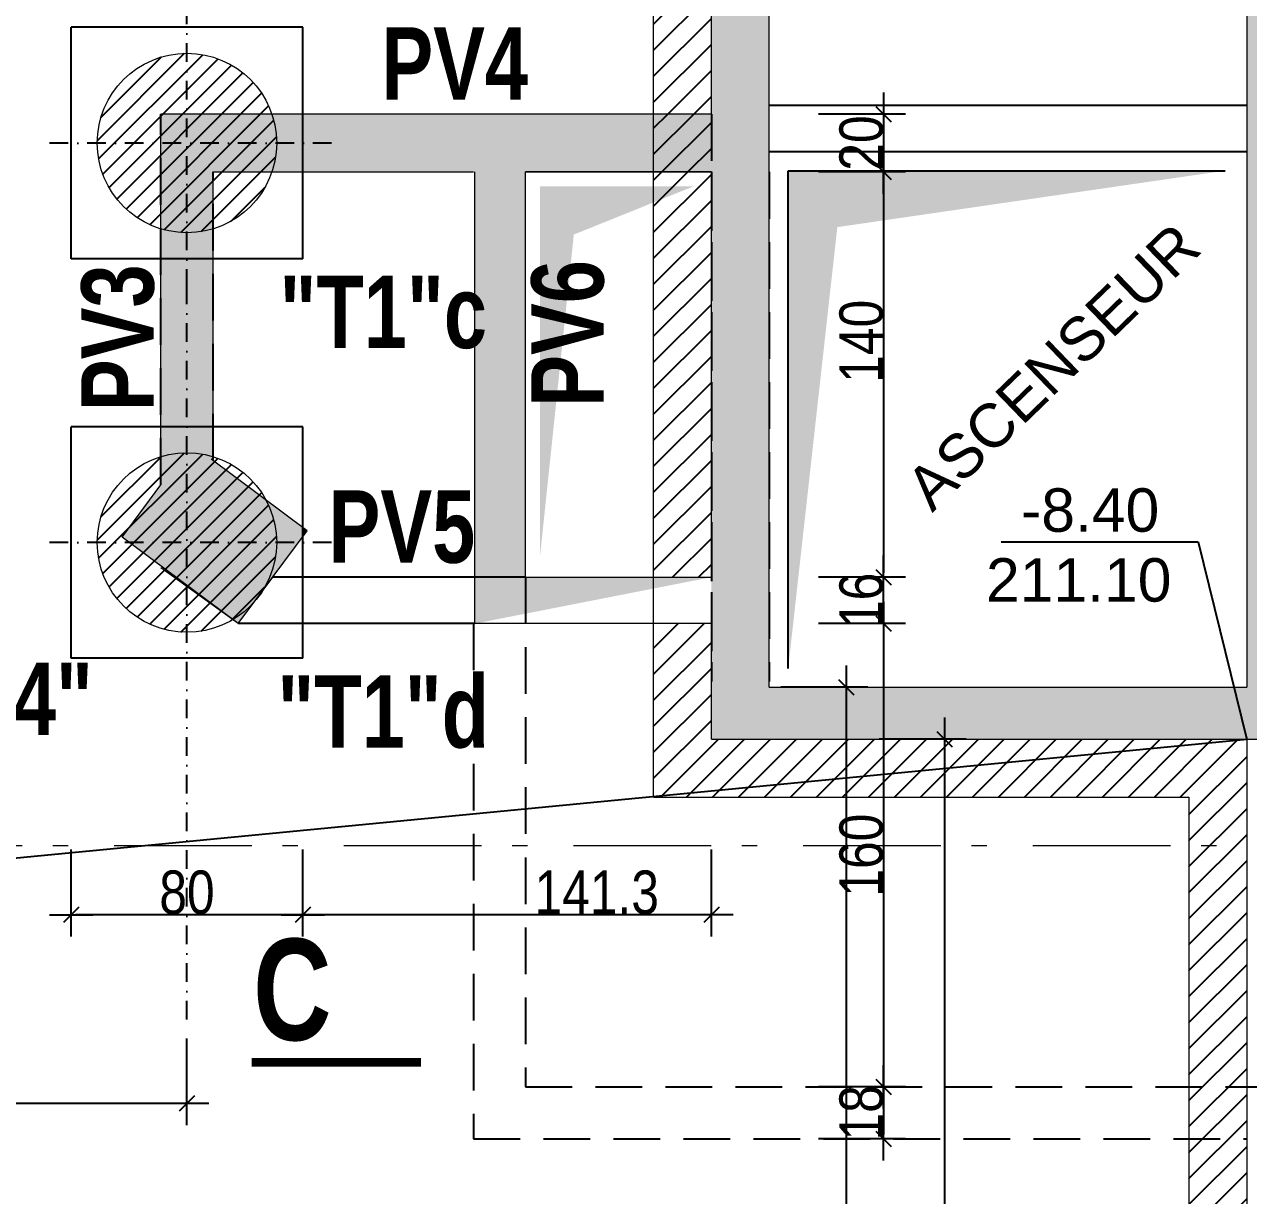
# Model space of a CAD drawing. Header units: centimetres. Extents: x 13078 to 20826, y -18629 to -14429.
# Drawn here: x 17666.6 to 18089.6, y -16663.5 to -16259 of the extents above; entities that cross this region are included whole.
import ezdxf
from ezdxf.enums import TextEntityAlignment as Align

# ---------------------------------------------------------------- set-up
doc = ezdxf.new("R2010")
doc.units = ezdxf.units.CM
doc.header["$LTSCALE"] = 25.4
doc.header["$PDMODE"] = 1
doc.header["$PDSIZE"] = -2
for name, pattern in [('CACHEX2', [19.049999999999997, 12.7, -6.35]), ('Style de ligne -6', [1.0416400000000001, 0.625, -0.20828, 0.06943000000000005, -0.13893]), ('TIRETPTX2', [50.8, 25.4, -12.7, 0, -12.7])]:
    doc.linetypes.add(name, pattern=pattern)
for name, color, linetype in [('01_cote_gen', 4, 'Continuous'), ('01_linteaux', 2, 'Continuous'), ('01_murs_sup', 2, 'CACHEX2'), ('01_poch_murs', 253, 'Continuous'), ('01_texte', 230, 'Continuous'), ('AA_COTES', 2, 'Continuous')]:
    doc.layers.add(name, color=color, linetype=linetype)
for name, color, linetype, lineweight in [('01_murs_coup', 5, 'Continuous', 60), ('01_PIEUX', 5, 'Continuous', 60), ('B Général', 7, 'Continuous', 5)]:
    doc.layers.add(name, color=color, linetype=linetype, lineweight=lineweight)
doc.styles.add('impact', font='impact.ttf')
doc.styles.add('MATTE_TXT', font='arial.ttf')
doc.styles.add('STYLE2', font='ARIALN.TTF')
doc.dimstyles.new('JB50', dxfattribs={"dimscale": 0.1, "dimtxt": 150, "dimasz": 15, "dimexe": 0.1, "dimexo": 0.1, "dimgap": 0.09, "dimtad": 1, "dimdec": 1, "dimdsep": 46, "dimtxsty": 'STYLE2', "dimblk1": 'BOND_G', "dimblk2": 'BOND_D', "dimsah": 1, "dimcen": 1.5, "dimdle": 0.01, "dimse1": 1, "dimse2": 1, "dimclrd": 4, "dimclre": 2, "dimclrt": 6, "dimazin": 2, "dimtfac": 2.333333333333333, "dimtdec": 1, "dimtix": 1, "dimtmove": 2, "dimatfit": 3, "dimldrblk": 'BOND_G', "dimfxl": 1, "dimtolj": 1, "dimtzin": 0, "dimarcsym": 0})
pattern_1 = [(45, (0, 0), (-4.490128060534576, 4.490128060534577), [])]

# ---------------------------------------------------------------- blocks, each defined once
blk = doc.blocks.new('BOND_G')
at = {"layer": 'AA_COTES', "color": 0}
for p, q in [((0, -5), (0, 14.99999999999999)), ((5, 0), (-5, 0)), ((1.767766952966312, 1.767766952966312), (-1.767766952966426, -1.767766952966426))]:
    blk.add_line(p, q, dxfattribs=at)
blk = doc.blocks.new('BOND_D')
at = {"layer": 'AA_COTES', "color": 0}
for p, q in [((0, 5), (0, -15)), ((5, 0), (-5, 0)), ((-1.767766952966312, -1.767766952966312), (1.767766952966426, 1.767766952966426))]:
    blk.add_line(p, q, dxfattribs=at)
blk = doc.blocks.new('*D22')
at = {"layer": '01_cote_gen', "color": 4, "lineweight": -2, "ltscale": 3, "transparency": 16777216}
blk.add_line((17721.2443901115, -16631.73577809769), (17241.48014797365, -16631.73577809769), dxfattribs=at)
at = {"layer": 'Defpoints', "color": 0, "ltscale": 3, "transparency": 16777216}
for p in [(17239.98014797365, -16507.92991132252), (17722.7443901115, -16602.66876286186), (17239.98014797365, -16631.73577809769)]:
    blk.add_point(p, dxfattribs=at)
at = {"layer": '01_cote_gen', "color": 4, "lineweight": -2, "ltscale": 3, "transparency": 16777216, "xscale": 1.5, "yscale": 1.5, "zscale": 1.5, "rotation": 180}
blk.add_blockref('BOND_D', (17239.98014797365, -16631.73577809769), dxfattribs=at)
at = {"layer": '01_cote_gen', "color": 4, "lineweight": -2, "ltscale": 3, "transparency": 16777216, "xscale": 1.5, "yscale": 1.5, "zscale": 1.5}
blk.add_blockref('BOND_G', (17722.7443901115, -16631.73577809769), dxfattribs=at)
at = {"layer": '01_cote_gen', "color": 6, "ltscale": 3, "transparency": 16777216, "insert": (17481.36226904257, -16624.06818328186), "char_height": 15, "attachment_point": 5, "style": 'STYLE2'}
blk.add_mtext('\\A1;482.8', dxfattribs=at)
blk = doc.blocks.new('*D248')
at = {"layer": '01_cote_gen', "color": 4, "lineweight": -2, "ltscale": 3, "transparency": 16777216}
blk.add_line((17684.2443901115, -16199.5), (17761.2443901115, -16199.5), dxfattribs=at)
at = {"layer": 'Defpoints', "color": 0, "ltscale": 3, "transparency": 16777216}
for p in [(17762.7443901115, -16199.5), (17682.7443901115, -16259.95040950092), (17762.7443901115, -16259.95040950092)]:
    blk.add_point(p, dxfattribs=at)
at = {"layer": '01_cote_gen', "color": 4, "lineweight": -2, "ltscale": 3, "transparency": 16777216, "xscale": 1.5, "yscale": 1.5, "zscale": 1.5, "rotation": 180}
blk.add_blockref('BOND_G', (17682.7443901115, -16199.5), dxfattribs=at)
at = {"layer": '01_cote_gen', "color": 4, "lineweight": -2, "ltscale": 3, "transparency": 16777216, "xscale": 1.5, "yscale": 1.5, "zscale": 1.5}
blk.add_blockref('BOND_D', (17762.7443901115, -16199.5), dxfattribs=at)
at = {"layer": '01_cote_gen', "color": 6, "ltscale": 3, "transparency": 16777216, "insert": (17722.7443901115, -16191.83240518418), "char_height": 15, "attachment_point": 5, "style": 'STYLE2'}
blk.add_mtext('\\A1;80', dxfattribs=at)
blk = doc.blocks.new('*D249')
at = {"layer": '01_cote_gen', "color": 4, "lineweight": -2, "ltscale": 3, "transparency": 16777216}
blk.add_line((17761.2443901115, -16566.5), (17684.2443901115, -16566.5), dxfattribs=at)
at = {"layer": 'Defpoints', "color": 0, "ltscale": 3, "transparency": 16777216}
for p in [(17682.7443901115, -16520.42991132252), (17762.7443901115, -16520.42991132252), (17682.7443901115, -16566.5)]:
    blk.add_point(p, dxfattribs=at)
at = {"layer": '01_cote_gen', "color": 4, "lineweight": -2, "ltscale": 3, "transparency": 16777216, "xscale": 1.5, "yscale": 1.5, "zscale": 1.5, "rotation": 180}
blk.add_blockref('BOND_D', (17682.7443901115, -16566.5), dxfattribs=at)
at = {"layer": '01_cote_gen', "color": 4, "lineweight": -2, "ltscale": 3, "transparency": 16777216, "xscale": 1.5, "yscale": 1.5, "zscale": 1.5}
blk.add_blockref('BOND_G', (17762.7443901115, -16566.5), dxfattribs=at)
at = {"layer": '01_cote_gen', "color": 6, "ltscale": 3, "transparency": 16777216, "insert": (17722.7443901115, -16558.83240518417), "char_height": 15, "attachment_point": 5, "style": 'STYLE2'}
blk.add_mtext('\\A1;80', dxfattribs=at)
blk = doc.blocks.new('*D250')
at = {"layer": '01_cote_gen', "color": 4, "lineweight": -2, "ltscale": 3, "transparency": 16777216}
blk.add_line((17623, -16476.42991132252), (17623, -16399.42991132252), dxfattribs=at)
at = {"layer": 'Defpoints', "color": 0, "ltscale": 3, "transparency": 16777216}
for p in [(17623, -16397.92991132252), (17682.7443901115, -16397.92991132252), (17682.7443901115, -16477.92991132252)]:
    blk.add_point(p, dxfattribs=at)
at = {"layer": '01_cote_gen', "color": 4, "lineweight": -2, "ltscale": 3, "transparency": 16777216, "xscale": 1.5, "yscale": 1.5, "zscale": 1.5}
for name, p, rotation in [('BOND_D', (17623, -16397.92991132252), 90), ('BOND_G', (17623, -16477.92991132252), 270)]:
    blk.add_blockref(name, p, dxfattribs=dict(at, rotation=rotation))
at = {"layer": '01_cote_gen', "color": 6, "ltscale": 3, "transparency": 16777216, "insert": (17615.33240518418, -16437.92991132252), "char_height": 15, "attachment_point": 5, "rotation": 90, "style": 'STYLE2'}
blk.add_mtext('\\A1;80', dxfattribs=at)
blk = doc.blocks.new('*D251')
at = {"layer": '01_cote_gen', "color": 4, "lineweight": -2, "ltscale": 3, "transparency": 16777216}
blk.add_line((17623, -16338.45040950092), (17623, -16261.45040950092), dxfattribs=at)
at = {"layer": 'Defpoints', "color": 0, "ltscale": 3, "transparency": 16777216}
for p in [(17623, -16259.95040950092), (17682.7443901115, -16259.95040950092), (17682.7443901115, -16339.95040950092)]:
    blk.add_point(p, dxfattribs=at)
at = {"layer": '01_cote_gen', "color": 4, "lineweight": -2, "ltscale": 3, "transparency": 16777216, "xscale": 1.5, "yscale": 1.5, "zscale": 1.5}
for name, p, rotation in [('BOND_D', (17623, -16259.95040950092), 90), ('BOND_G', (17623, -16339.95040950092), 270)]:
    blk.add_blockref(name, p, dxfattribs=dict(at, rotation=rotation))
at = {"layer": '01_cote_gen', "color": 6, "ltscale": 3, "transparency": 16777216, "insert": (17615.33240518418, -16299.95040950092), "char_height": 15, "attachment_point": 5, "rotation": 90, "style": 'STYLE2'}
blk.add_mtext('\\A1;80', dxfattribs=at)
blk = doc.blocks.new('*D253')
at = {"layer": '01_cote_gen', "color": 4, "lineweight": -2, "ltscale": 3, "transparency": 16777216}
blk.add_line((17902.49439079222, -16566.5), (17764.2443901115, -16566.5), dxfattribs=at)
at = {"layer": 'Defpoints', "color": 0, "ltscale": 3, "transparency": 16777216}
for p in [(17903.99439079222, -16548.41271385887), (17762.7443901115, -16554.5), (17762.7443901115, -16566.5)]:
    blk.add_point(p, dxfattribs=at)
at = {"layer": '01_cote_gen', "color": 4, "lineweight": -2, "ltscale": 3, "transparency": 16777216, "xscale": 1.5, "yscale": 1.5, "zscale": 1.5, "rotation": 180}
blk.add_blockref('BOND_D', (17762.7443901115, -16566.5), dxfattribs=at)
at = {"layer": '01_cote_gen', "color": 4, "lineweight": -2, "ltscale": 3, "transparency": 16777216, "xscale": 1.5, "yscale": 1.5, "zscale": 1.5}
blk.add_blockref('BOND_G', (17903.99439079222, -16566.5), dxfattribs=at)
at = {"layer": '01_cote_gen', "color": 6, "ltscale": 3, "transparency": 16777216, "insert": (17864.36939045186, -16558.83240518417), "char_height": 15, "attachment_point": 5, "style": 'STYLE2'}
blk.add_mtext('\\A1;141.3', dxfattribs=at)
blk = doc.blocks.new('*D287')
at = {"layer": '01_cote_gen', "color": 4, "lineweight": -2, "ltscale": 3, "transparency": 16777216}
blk.add_line((17963.5, -16291.45040950092), (17963.5, -16308.4504095009), dxfattribs=at)
at = {"layer": 'Defpoints', "color": 0, "ltscale": 3, "transparency": 16777216}
for p in [(17888.5, -16289.95040950092), (17888.5, -16309.9504095009), (17963.5, -16309.9504095009)]:
    blk.add_point(p, dxfattribs=at)
at = {"layer": '01_cote_gen', "color": 4, "lineweight": -2, "ltscale": 3, "transparency": 16777216, "xscale": 1.5, "yscale": 1.5, "zscale": 1.5}
for name, p, rotation in [('BOND_G', (17963.5, -16289.95040950092), 90), ('BOND_D', (17963.5, -16309.9504095009), 270)]:
    blk.add_blockref(name, p, dxfattribs=dict(at, rotation=rotation))
at = {"layer": '01_cote_gen', "color": 6, "ltscale": 3, "transparency": 16777216, "insert": (17955.83240518418, -16299.95040950091), "char_height": 15, "attachment_point": 5, "rotation": 90, "style": 'STYLE2'}
blk.add_mtext('\\A1;20', dxfattribs=at)
blk = doc.blocks.new('*D288')
at = {"layer": '01_cote_gen', "color": 4, "lineweight": -2, "ltscale": 3, "transparency": 16777216}
blk.add_line((17963.5, -16311.4504095009), (17963.5, -16448.40942500455), dxfattribs=at)
at = {"layer": 'Defpoints', "color": 0, "ltscale": 3, "transparency": 16777216}
for p in [(17941, -16309.9504095009), (17889.50000000014, -16449.90942500455), (17963.5, -16449.90942500455)]:
    blk.add_point(p, dxfattribs=at)
at = {"layer": '01_cote_gen', "color": 4, "lineweight": -2, "ltscale": 3, "transparency": 16777216, "xscale": 1.5, "yscale": 1.5, "zscale": 1.5}
for name, p, rotation in [('BOND_G', (17963.5, -16309.9504095009), 90), ('BOND_D', (17963.5, -16449.90942500455), 270)]:
    blk.add_blockref(name, p, dxfattribs=dict(at, rotation=rotation))
at = {"layer": '01_cote_gen', "color": 6, "ltscale": 3, "transparency": 16777216, "insert": (17955.83240518418, -16368.42991725272), "char_height": 15, "attachment_point": 5, "rotation": 90, "style": 'STYLE2'}
blk.add_mtext('\\A1;140', dxfattribs=at)
blk = doc.blocks.new('*D289')
at = {"layer": '01_cote_gen', "color": 4, "lineweight": -2, "ltscale": 3, "transparency": 16777216}
blk.add_line((17963.5, -16467.45039763988), (17963.5, -16624.41279306576), dxfattribs=at)
at = {"layer": 'Defpoints', "color": 0, "ltscale": 3, "transparency": 16777216}
for p in [(17887, -16465.95039763988), (17887, -16625.91279306576), (17963.5, -16625.91279306576)]:
    blk.add_point(p, dxfattribs=at)
at = {"layer": '01_cote_gen', "color": 4, "lineweight": -2, "ltscale": 3, "transparency": 16777216, "xscale": 1.5, "yscale": 1.5, "zscale": 1.5}
for name, p, rotation in [('BOND_G', (17963.5, -16465.95039763988), 90), ('BOND_D', (17963.5, -16625.91279306576), 270)]:
    blk.add_blockref(name, p, dxfattribs=dict(at, rotation=rotation))
at = {"layer": '01_cote_gen', "color": 6, "ltscale": 3, "transparency": 16777216, "insert": (17955.83240518418, -16545.93159535282), "char_height": 15, "attachment_point": 5, "rotation": 90, "style": 'STYLE2'}
blk.add_mtext('\\A1;160', dxfattribs=at)
blk = doc.blocks.new('*D290')
at = {"layer": '01_cote_gen', "color": 4, "lineweight": -2, "ltscale": 3, "transparency": 16777216}
blk.add_line((17963.5, -16627.41279306576), (17963.5, -16642.41279306576), dxfattribs=at)
at = {"layer": 'Defpoints', "color": 0, "ltscale": 3, "transparency": 16777216}
for p in [(17917.5, -16625.91279306576), (17917.5, -16643.91279306576), (17963.5, -16643.91279306576)]:
    blk.add_point(p, dxfattribs=at)
at = {"layer": '01_cote_gen', "color": 4, "lineweight": -2, "ltscale": 3, "transparency": 16777216, "xscale": 1.5, "yscale": 1.5, "zscale": 1.5}
for name, p, rotation in [('BOND_G', (17963.5, -16625.91279306576), 90), ('BOND_D', (17963.5, -16643.91279306576), 270)]:
    blk.add_blockref(name, p, dxfattribs=dict(at, rotation=rotation))
at = {"layer": '01_cote_gen', "color": 6, "ltscale": 3, "transparency": 16777216, "insert": (17955.83240518418, -16634.91279306576), "char_height": 15, "attachment_point": 5, "rotation": 90, "style": 'STYLE2'}
blk.add_mtext('\\A1;18', dxfattribs=at)
blk = doc.blocks.new('*D318')
at = {"layer": '01_poch_murs', "color": 4, "lineweight": -2, "transparency": 16777216}
for p, q in [((17963.5, -16448.40942500455), (17963.5, -16446.90942500455)), ((17963.5, -16465.95039763988), (17963.5, -16449.90942500455)), ((17963.5, -16467.45039763988), (17963.5, -16468.95039763988))]:
    blk.add_line(p, q, dxfattribs=at)
at = {"layer": 'Defpoints', "color": 0, "transparency": 16777216}
for p in [(17956, -16449.90942500455), (17963.5, -16449.90942500455), (17956, -16465.95039763988)]:
    blk.add_point(p, dxfattribs=at)
at = {"layer": '01_poch_murs', "color": 4, "lineweight": -2, "transparency": 16777216, "xscale": 1.5, "yscale": 1.5, "zscale": 1.5}
for name, p, rotation in [('BOND_D', (17963.5, -16449.90942500455), 270), ('BOND_G', (17963.5, -16465.95039763988), 90)]:
    blk.add_blockref(name, p, dxfattribs=dict(at, rotation=rotation))
at = {"layer": '01_poch_murs', "color": 6, "transparency": 16777216, "insert": (17955.83240518418, -16457.92991132221), "char_height": 15, "attachment_point": 5, "rotation": 90, "style": 'STYLE2'}
blk.add_mtext('\\A1;16', dxfattribs=at)
blk = doc.blocks.new('*D321')
at = {"layer": '01_poch_murs', "color": 4, "lineweight": -2, "transparency": 16777216}
blk.add_line((17950.5, -16489.41271385526), (17950.5, -17159.81127443079), dxfattribs=at)
at = {"layer": 'Defpoints', "color": 0, "transparency": 16777216}
for p in [(18006.49439660992, -16487.91271385526), (17950.5, -17161.31127443079), (18006.49439660992, -17161.31127443079)]:
    blk.add_point(p, dxfattribs=at)
at = {"layer": '01_poch_murs', "color": 4, "lineweight": -2, "transparency": 16777216, "xscale": 1.5, "yscale": 1.5, "zscale": 1.5}
for name, p, rotation in [('BOND_G', (17950.5, -16487.91271385526), 90), ('BOND_D', (17950.5, -17161.31127443079), 270)]:
    blk.add_blockref(name, p, dxfattribs=dict(at, rotation=rotation))
at = {"layer": '01_poch_murs', "color": 6, "transparency": 16777216, "insert": (17942.83240518418, -16824.61199414303), "char_height": 15, "attachment_point": 5, "rotation": 90, "style": 'STYLE2'}
blk.add_mtext('\\A1;673.4', dxfattribs=at)
blk = doc.blocks.new('*D322')
at = {"layer": '01_poch_murs', "color": 4, "lineweight": -2, "transparency": 16777216}
blk.add_line((17984.5, -16507.41271385571), (17984.5, -17159.81127443079), dxfattribs=at)
at = {"layer": 'Defpoints', "color": 0, "transparency": 16777216}
for p in [(17994.00000000001, -16505.91271385571), (17984.5, -17161.31127443079), (18011.5, -17161.31127443079)]:
    blk.add_point(p, dxfattribs=at)
at = {"layer": '01_poch_murs', "color": 4, "lineweight": -2, "transparency": 16777216, "xscale": 1.5, "yscale": 1.5, "zscale": 1.5}
for name, p, rotation in [('BOND_G', (17984.5, -16505.91271385571), 90), ('BOND_D', (17984.5, -17161.31127443079), 270)]:
    blk.add_blockref(name, p, dxfattribs=dict(at, rotation=rotation))
at = {"layer": '01_poch_murs', "color": 6, "transparency": 16777216, "insert": (17976.83240518418, -16833.61199414325), "char_height": 15, "attachment_point": 5, "rotation": 90, "style": 'STYLE2'}
blk.add_mtext('\\A1;655.4', dxfattribs=at)
blk = doc.blocks.new('*D323')
at = {"layer": '01_poch_murs', "color": 4, "lineweight": -2, "transparency": 16777216}
blk.add_line((18067.49656824018, -16771), (17823.24439010918, -16771), dxfattribs=at)
at = {"layer": 'Defpoints', "color": 0, "transparency": 16777216}
for p in [(17821.74439010918, -16643.91279306576), (18068.99656824018, -16643.91279306576), (17821.74439010918, -16771)]:
    blk.add_point(p, dxfattribs=at)
at = {"layer": '01_poch_murs', "color": 4, "lineweight": -2, "transparency": 16777216, "xscale": 1.5, "yscale": 1.5, "zscale": 1.5, "rotation": 180}
blk.add_blockref('BOND_D', (17821.74439010918, -16771), dxfattribs=at)
at = {"layer": '01_poch_murs', "color": 4, "lineweight": -2, "transparency": 16777216, "xscale": 1.5, "yscale": 1.5, "zscale": 1.5}
blk.add_blockref('BOND_G', (18068.99656824018, -16771), dxfattribs=at)
at = {"layer": '01_poch_murs', "color": 6, "transparency": 16777216, "insert": (17945.37047917468, -16763.33240518417), "char_height": 15, "attachment_point": 5, "style": 'STYLE2'}
blk.add_mtext('\\A1;247.3', dxfattribs=at)

msp = doc.modelspace()

# ---------------------------------------------------------------- hatches: boundary and pattern name
at = {"layer": '01_poch_murs', "ltscale": 3}
h = msp.add_hatch(color=256, dxfattribs=at)
h.dxf.hatch_style = 1
h.paths.add_polyline_path([(17249.00342443898, -15504.53345179647, -0.07397164407992246), (17239.98014797365, -15503.19117392462), (17239.98014797365, -15517.65737638735, -0.002127208137878406), (17249.00342443898, -15513.29830655392)])
h.paths.add_polyline_path([(17466.92004294628, -15434.43634692613), (17462.20982524058, -15409.83993657898, 0.00914902884810204), (17419.74329072972, -15421.3984079161, -0.394815212243783), (17388.81218432849, -15450.3328191875), (17388.81218432849, -15457.16952813814, -0.01727335510557187)])
h.paths.add_polyline_path([(17471.92956069286, -15407.42753576984, 0.002081662641670662), (17462.20982524058, -15409.83993657898), (17466.92004294628, -15434.43634692613, -0.002125984823082435), (17476.6376109503, -15432.01262786162)])
h.paths.add_polyline_path([(18464.58725769073, -17318.82072571447), (18494.5671835709, -17318.82072568742), (18494.56718353707, -17281.32072568742), (18464.5872576569, -17281.32072571447)], flags=9)
h.paths.add_polyline_path([(18464.32474997063, -16709.60824853873), (18494.86057455371, -16709.60824851119), (18494.86057451845, -16670.5332021863), (18464.32474993538, -16670.53320221385)], flags=9)
h.paths.add_polyline_path([(18464.58725769074, -16560.8207253591), (18494.55174194027, -16560.82072533207), (18494.55174190644, -16523.32072533207), (18464.58725765691, -16523.3207253591)], flags=9)
h.paths.add_polyline_path([(18464.4019581231, -15950.82072571464), (18493.34729475065, -15950.82072568852), (18493.34729471681, -15913.32072568852), (18464.40195808926, -15913.32072571464)], flags=9)
h.paths.add_polyline_path([(17777.72526582138, -16390.73469811989), (17809.88246162126, -16390.73469809086), (17809.88246157385, -16338.23469809085), (17777.72526577397, -16338.23469811989)], flags=9)
h.paths.add_polyline_path([(17646.89310554857, -17841.19232866141), (17726.83088646102, -17787.52434991505), (17713.86160020498, -17768.20676077638), (17633.92381929254, -17821.87473952274)], flags=9)
h.paths.add_polyline_path([(18368.1077316648, -15570.9831526036), (18410.1877193115, -15570.98315256559), (18410.18771926409, -15518.48315256559), (18368.10773161739, -15518.4831526036)], flags=9)
h.paths.add_polyline_path([(17689.08009692563, -15496.26308888159), (17760.83146118211, -15496.26308888159), (17760.83146118211, -15473.28730443412), (17689.08009692563, -15473.28730443412)], flags=9)
h.paths.add_polyline_path([(17654.91646231905, -15472.80365707979), (17751.20397937225, -15472.80365707979), (17751.20397937225, -15449.52091492426), (17654.91646231905, -15449.52091492426)], flags=9)
h.paths.add_polyline_path([(18026.08046393924, -15497.1758137808), (18097.83182819572, -15497.1758137808), (18097.83182819572, -15474.20002933332), (18026.08046393924, -15474.20002933332)], flags=9)
h.paths.add_polyline_path([(17991.91938731356, -15473.70359207448), (18088.20178840496, -15473.70359207448), (18088.20178840496, -15450.43619780437), (17991.91938731356, -15450.43619780437)], flags=9)
h.paths.add_polyline_path([(17969.64262876935, -17547.5644142056), (17969.64262876935, -17414.03269524244), (17946.35988661383, -17414.03269524244), (17946.35988661383, -17547.5644142056)], flags=9)
h.paths.add_polyline_path([(18130.01537864798, -17722.19340915989), (18263.54709761115, -17722.19340915989), (18263.54709761115, -17698.91066700437), (18130.01537864798, -17698.91066700437)], flags=9)
h.paths.add_polyline_path([(18028.18842262836, -17652.28966243201), (18069.58166955878, -17652.28966243201), (18069.58166955878, -17629.40596529694), (18028.18842262836, -17629.40596529694)], flags=9)
h.paths.add_polyline_path([(18026.25237215087, -17618.96991481946), (18067.52795195987, -17618.96991481946), (18067.52795195987, -17596.46991481946), (18026.25237215087, -17596.46991481946)], flags=9)
h.paths.add_polyline_path([(17628.84630050062, -16535.55783103431), (17696.31850556548, -16535.55783097344), (17696.31850553164, -16498.05783097344), (17628.84630046679, -16498.05783103431)], flags=9)
h.paths.add_polyline_path([(17628.11282304607, -16378.31952748391), (17697.05198302136, -16378.31952742171), (17697.0519829862, -16339.33713088064), (17628.1128230109, -16339.33713094284)], flags=9)
h.paths.add_polyline_path([(17653.92378164886, -16017.09800799465), (17721.71254014176, -16017.09800793349), (17721.71254010728, -15978.8799721089), (17653.92378161438, -15978.87997217006)], flags=9)
h.paths.add_polyline_path([(17275.95821648508, -16352.60284959811), (17339.67810530533, -16352.60284954062), (17339.6781052715, -16315.10284954062), (17275.95821645124, -16315.10284959811)], flags=9)
h.paths.add_polyline_path([(18352.53145339773, -15660.02069300411), (18352.53145339773, -15588.26932874763), (18329.55566895026, -15588.26932874763), (18329.55566895026, -15660.02069300411)], flags=9)
h.paths.add_polyline_path([(18329.44388768828, -15658.94924048513), (18329.44388768828, -15591.8738653146), (18306.4681032408, -15591.8738653146), (18306.4681032408, -15658.94924048513)], flags=9)
h.paths.add_polyline_path([(17597.02356450526, -15644.90253150476), (17586.27261383957, -15573.96118014711), (17563.55620678451, -15577.40378402872), (17574.3071574502, -15648.34513538638)], flags=9)
h.paths.add_polyline_path([(17576.09501702424, -15646.31496579531), (17567.79091373999, -15591.51941076804), (17545.07450668493, -15594.96201464966), (17553.37860996918, -15649.75756967693)], flags=9)
h.paths.add_polyline_path([(17951.4928394195, -15669.46456930681), (18001.33765524488, -15669.46456930681), (18001.33765524488, -15645.75208636002), (17951.4928394195, -15645.75208636002)], flags=9)
h.paths.add_polyline_path([(17995.05206329445, -16462.43654738957), (18066.80342755093, -16462.43654738957), (18066.80342755093, -16439.4607629421), (17995.05206329445, -16439.4607629421)], flags=9)
h.paths.add_polyline_path([(18007.17307474295, -16438.30501031741), (18062.59428893122, -16438.30501031741), (18062.59428893122, -16415.32922586993), (18007.17307474295, -16415.32922586993)], flags=9)
h.paths.add_polyline_path([(17995.05206329445, -17043.43654738957), (18066.80342755093, -17043.43654738957), (18066.80342755093, -17020.4607629421), (17995.05206329445, -17020.4607629421)], flags=9)
h.paths.add_polyline_path([(18007.17307474295, -17019.30501031741), (18062.59428893122, -17019.30501031741), (18062.59428893122, -16996.32922586993), (18007.17307474295, -16996.32922586993)], flags=9)
h.paths.add_polyline_path([(18309.24275357612, -16871.50828983453), (18383.9586064407, -16871.50828982707), (18383.95860643859, -16850.36229373332), (18309.242753574, -16850.36229374078)], flags=9)
h.paths.add_polyline_path([(18298.09754174413, -16834.29077517919), (18394.27148444536, -16834.29077517919), (18394.27148444536, -16811.29964284631), (18298.09754174413, -16811.29964284631)], flags=9)
h.paths.add_polyline_path([(18309.24275357612, -16797.43820709667), (18380.19931824626, -16797.43820708959), (18380.19931824414, -16776.29221099585), (18309.242753574, -16776.29221100292)], flags=9)
h.paths.add_polyline_path([(17374.04889714964, -17741.53699572489), (17434.28137895415, -17711.46778758492), (17423.69008936309, -17690.25207566426), (17363.45760755858, -17720.32128380424)], flags=9)
h.paths.add_polyline_path([(18655.93428336148, -17295.76911119094), (18723.80025000755, -17295.76911112971), (18723.80024997307, -17257.55107530513), (18655.93428332699, -17257.55107536636)], flags=9)
h.paths.add_polyline_path([(18645.30475247767, -17087.48995982924), (18709.34119472597, -17087.48995977147), (18709.34119469149, -17049.27192394689), (18645.30475244319, -17049.27192400466)], flags=9)
h.paths.add_polyline_path([(18673.46678349447, -16964.10061611234), (18742.65300955994, -16964.10061604991), (18742.65300952481, -16925.16454440074), (18673.46678345933, -16925.16454446316)], flags=9)
h.paths.add_polyline_path([(18728.13246566397, -16819.95151410674), (18793.66674608398, -16819.95151404761), (18793.66674604882, -16780.99227995249), (18728.13246562881, -16780.99228001162)], flags=9)
h.paths.add_polyline_path([(18783.01449928878, -16676.94071851519), (18848.32487606457, -16676.94071845627), (18848.32487602943, -16638.00464680711), (18783.01449925364, -16638.00464686603)], flags=9)
h.paths.add_polyline_path([(18820.13355650998, -16530.31697292249), (18880.44084495964, -16530.31697286808), (18880.4408449258, -16492.81697286808), (18820.13355647614, -16492.81697292249)], flags=9)
h.paths.add_polyline_path([(18854.10821360916, -16385.80013407881), (18919.64249402917, -16385.80013401968), (18919.64249399402, -16346.84089992456), (18854.108213574, -16346.84089998369)], flags=9)
h.paths.add_polyline_path([(18887.96890883732, -16265.2007571941), (18953.10170686078, -16265.20075713534), (18953.1017068263, -16226.98272131076), (18887.96890880283, -16226.98272136952)], flags=9)
h = msp.add_hatch(color=256, dxfattribs=at)
h.dxf.hatch_style = 1
edge = h.paths.add_edge_path()
edge.add_line((18380.17476234765, -15932.6593324795), (17650.27136159578, -15932.6593324795))
edge.add_arc((17619.98014797365, -15939.25041564527), 30.99999999999983, -1.3415046851150692e-11, 12.275676460778527, ccw=False)
edge.add_arc((17619.98014797365, -15939.25041564528), 30.99999999999636, -24.184572409565703, 3.410605131648481e-12, ccw=False)
edge.add_line((17648.25929223066, -15951.95041564887), (17903.99439077273, -15951.95041563988))
edge.add_line((17903.99439077273, -15951.95041563988), (17903.99439078462, -16289.95040950092))
edge.add_line((17903.99439078462, -16289.95040950092), (17752.08719161374, -16289.95040950092))
edge.add_arc((17722.7443901115, -16299.95040950092), 31.00000000000001, -6.821210263296962e-12, 18.81906336898078, ccw=False)
edge.add_arc((17722.7443901115, -16299.95040950093), 31, -18.81906336898078, 6.707523425575346e-12, ccw=False)
edge.add_line((17752.08719161374, -16309.95040950092), (17822.20779446049, -16309.95040950092))
edge.add_line((17822.20779446049, -16309.95040950092), (17822.20779446049, -16465.95039763987))
edge.add_line((17822.20779446049, -16465.95039763987), (17903.99439079025, -16449.90942500404))
edge.add_line((17903.99439079025, -16449.90942500404), (17903.99439079081, -16465.95039763988))
edge.add_line((17903.99439079081, -16465.95039763988), (17903.99439079222, -16505.91271385887))
edge.add_line((17903.99439079222, -16505.91271385887), (18161.22770322771, -16505.91271384982))
edge.add_line((18161.22770322771, -16505.91271384982), (18161.22770322707, -16487.91271384982))
edge.add_line((18161.22770322707, -16487.91271384982), (18108.99440242824, -16487.91271385166))
edge.add_line((18108.99440242824, -16487.91271385166), (18108.99440242782, -16475.95054809813))
edge.add_line((18108.99440242782, -16475.95054809813), (18088.99440242782, -16475.95055078558))
edge.add_line((18088.99440242782, -16475.95055078558), (18088.99440242824, -16487.91271385236))
edge.add_line((18088.99440242824, -16487.91271385236), (17923.99439079159, -16487.91271385817))
edge.add_line((17923.99439079159, -16487.91271385817), (17923.99439077935, -16139.95041482358))
edge.add_line((17923.99439077935, -16139.95041482358), (17948.36857884016, -16139.95041482272))
edge.add_line((17948.36857884016, -16139.95041482272), (17948.36857883952, -16121.95041482272))
edge.add_line((17948.36857883952, -16121.95041482272), (17923.99439077871, -16121.95041482358))
edge.add_line((17923.99439077871, -16121.95041482358), (17923.99439077273, -15951.95041563917))
edge.add_line((17923.99439077273, -15951.95041563917), (18274.07104079978, -15951.95041562685))
edge.add_line((18274.07104079978, -15951.95041562685), (18274.07104080576, -16121.95041481126))
edge.add_line((18274.07104080576, -16121.95041481126), (18051.56857897439, -16121.95041481909))
edge.add_line((18051.56857897439, -16121.95041481909), (18051.56857897502, -16139.95041481909))
edge.add_line((18051.56857897502, -16139.95041481909), (18274.07104080639, -16139.95041481126))
edge.add_line((18274.07104080639, -16139.95041481126), (18274.07104081864, -16487.91271384585))
edge.add_line((18274.07104081864, -16487.91271384585), (18264.42770336194, -16487.91271384619))
edge.add_line((18264.42770336194, -16487.91271384619), (18264.42770336257, -16505.91271384619))
edge.add_line((18264.42770336257, -16505.91271384619), (18292.07104081927, -16505.91271384522))
edge.add_line((18292.07104081927, -16505.91271384522), (18292.07104079978, -15951.95041562622))
edge.add_line((18292.07104079978, -15951.95041562622), (18380.17476234834, -15951.95041562312))
edge.add_line((18380.17476234834, -15951.95041562312), (18380.17476234765, -15932.6593324795))
h.paths.add_polyline_path([(17903.99439079025, -16449.90942500404), (17839.74439003164, -16449.9094250063), (17839.74439003163, -16309.95040950092), (17903.99439078533, -16309.95040950092)], flags=17)
h.paths.add_polyline_path([(17897.70911371527, -16314.95040911093), (17856.43915682468, -16331.56148805526), (17844.74438730117, -16442.75324557223), (17844.7443901115, -16314.95040911093)], flags=16)
edge = h.paths.add_edge_path()
edge.add_line((18380.17476234745, -15926.95041562312), (17648.43555167995, -15926.95041564887))
edge.add_arc((17619.98014797365, -15939.25041564527), 31.00000000000024, 12.275676460781824, 23.376671992222896, ccw=False)
edge.add_line((17650.27136159578, -15932.6593324795), (18380.17476234765, -15932.6593324795))
edge.add_line((18380.17476234765, -15932.6593324795), (18380.17476234745, -15926.95041562312))
edge = h.paths.add_edge_path()
edge.add_arc((17619.98014797365, -15939.25041564528), 31.00000000000119, 199.7370534004549, 237.4198023072733, ccw=False)
edge.add_line((17590.8013252118, -15949.71924090089), (17550.92933960698, -15984.76737512674))
edge.add_line((17550.92933960698, -15984.76737512674), (17550.92933960698, -16011.39570628727))
edge.add_line((17550.92933960698, -16011.39570628727), (17603.28728073757, -15965.37221082552))
at = {"layer": '01_poch_murs'}
h = msp.add_hatch(dxfattribs=at)
h.set_pattern_fill('ANSI31', color=256, scale=2)
h.set_pattern_definition(pattern_1)
h.paths.add_polyline_path([(17903.99439077273, -15951.95041563988), (17883.9943907732, -15965.41229309245), (17883.99439078462, -16289.95040950092), (17903.99439078462, -16289.95040950092)])
h.paths.add_polyline_path([(17903.99439078533, -16309.95040950092), (17883.99439078533, -16309.95040950092), (17883.99439079026, -16449.90942500474), (17903.99439079025, -16449.90942500404)])
at = {"layer": '01_poch_murs', "ltscale": 3}
h = msp.add_hatch(color=256, dxfattribs=at)
h.dxf.hatch_style = 1
h.paths.add_polyline_path([(17550.92933960698, -16011.39570628727), (17550.92933960698, -15984.76737512674), (17255.21881940354, -16244.70180896232), (17246.65383881296, -16244.70180896232, -0.281913645295232), (17269.98014797365, -16267.16468021209), (17269.98014797365, -16258.35468838075)])
h.paths.add_polyline_path([(17731.74439011149, -16329.61520344931, -0.148356227957491), (17713.74439011149, -16329.6152034493), (17713.74439011149, -16428.26511737414, -0.1483562279575106), (17731.74439011149, -16428.26511737414)])
h.paths.add_polyline_path([(18108.99440241963, -16243.15041494658), (18088.99440241963, -16243.15041494729), (18088.99440242782, -16475.95055078558), (18108.99440242782, -16475.95054809813)])
at = {"layer": '01_poch_murs'}
h = msp.add_hatch(dxfattribs=at)
h.set_pattern_fill('ANSI31', color=256, scale=1.5)
h.set_pattern_definition([(45, (-485.9479421289489, -7596.682734409507), (-3.367596045400932, 3.367596045400933), [])])
h.paths.add_polyline_path([(17722.7443901115, -16268.95040950092, 0.4142135623730951), (17691.7443901115, -16299.95040950092), (17722.7443901115, -16299.95040950092)])
h.paths.add_polyline_path([(17722.7443901115, -16299.95040950092), (17691.7443901115, -16299.95040950092, 0.4142135623730951), (17722.7443901115, -16330.95040950092)])
h.paths.add_polyline_path([(17722.7443901115, -16268.95040950092), (17722.7443901115, -16299.95040950092), (17753.7443901115, -16299.95040950092, 0.4142135623730951)])
h.paths.add_polyline_path([(17753.7443901115, -16299.95040950092), (17722.7443901115, -16299.95040950092), (17722.7443901115, -16330.95040950092, 0.4142135623730951)])
at = {"layer": '01_poch_murs', "ltscale": 3}
h = msp.add_hatch(color=256, dxfattribs=at)
h.dxf.hatch_style = 1
h.paths.add_polyline_path([(17752.08719161374, -16289.95040950092), (17722.7443901115, -16289.95040950092), (17722.7443901115, -16299.95040950092), (17753.7443901115, -16299.95040950092, 0.08229870820555026)])
h.paths.add_polyline_path([(17722.7443901115, -16289.95040950092), (17713.74439011149, -16289.95040950092), (17713.74439011149, -16299.95040950092), (17722.7443901115, -16299.95040950092)])
h.paths.add_polyline_path([(17722.7443901115, -16299.95040950092), (17713.74439011149, -16299.95040950092), (17713.74439011149, -16329.6152034493, 0.07377438770410703), (17722.7443901115, -16330.95040950092)])
h.paths.add_polyline_path([(17753.7443901115, -16299.95040950092), (17722.7443901115, -16299.95040950092), (17722.7443901115, -16330.95040950092, 0.07377438770403104), (17731.74439011149, -16329.61520344931), (17731.74439011149, -16309.95040950092), (17752.08719161374, -16309.95040950092, 0.08229870820555024)])
at = {"layer": '01_poch_murs'}
h = msp.add_hatch(dxfattribs=at)
h.set_pattern_fill('ANSI31', color=256, scale=2)
h.set_pattern_definition(pattern_1)
h.paths.add_polyline_path([(17903.99441814238, -16289.95040950092), (17883.99439078462, -16289.95040950092), (17883.99439078533, -16309.95040950092), (17903.99441630063, -16309.95040950092)])
at = {"layer": '01_poch_murs', "ltscale": 3}
h = msp.add_hatch(color=256, dxfattribs=at)
h.dxf.hatch_style = 1
h.paths.add_polyline_path([(17731.74439011149, -16409.61678762829), (17731.74439011149, -16339.95040950092), (17722.7443901115, -16339.95040950092), (17722.7443901115, -16349.95040950092), (17722.7443901115, -16417.92991132252), (17742.90794307712, -16417.92991132252)])
h.paths.add_polyline_path([(17742.90794307712, -16417.92991132252), (17722.7443901115, -16417.92991132252), (17722.7443901115, -16426.92991132252, -0.3365305467898214), (17752.60223094375, -16449.59268511498), (17762.7443901115, -16435.97295140001), (17762.7443901115, -16432.70144851667), (17756.10675077125, -16427.75862099187), (17754.52966732439, -16442.75324557223), (17754.52966769385, -16426.58422008753)])
h.paths.add_polyline_path([(17722.7443901115, -16426.92991132252), (17722.7443901115, -16452.78707687061), (17729.65061536557, -16457.92991132252), (17746.39377798549, -16457.92991132252), (17752.36636530064, -16449.90942500631), (17752.60223092689, -16449.59268505459, 0.3365305462269328)])
h.paths.add_polyline_path([(17746.39377798549, -16457.92991132252), (17729.65061536557, -16457.92991132252), (17740.42118694794, -16465.95039495326), (17740.42119066949, -16465.95039763988)])
h.paths.add_polyline_path([(17722.7443901115, -16426.92991132252, 0.2019978881800472), (17700.56553793735, -16436.27122908566), (17722.7443901115, -16452.78707687061)])
h.paths.add_polyline_path([(17722.7443901115, -16417.92991132252), (17713.74439011149, -16417.92991132252), (17713.74439011149, -16418.05840870288), (17700.31875908555, -16436.08746114668), (17700.56553793735, -16436.27122908566, -0.2019978881800472), (17722.7443901115, -16426.92991132252)])
at = {"layer": '01_poch_murs'}
h = msp.add_hatch(dxfattribs=at)
h.set_pattern_fill('ANSI31', color=256, scale=1.5)
h.set_pattern_definition([(45, (-485.9479421289489, -7734.662236231106), (-3.367596045400932, 3.367596045400933), [])])
h.paths.add_polyline_path([(17722.7443901115, -16406.92991132252, 0.4142135623730951), (17691.7443901115, -16437.92991132252), (17722.7443901115, -16437.92991132252)])
h.paths.add_polyline_path([(17722.7443901115, -16437.92991132252), (17691.7443901115, -16437.92991132252, 0.4142135623730951), (17722.7443901115, -16468.92991132252)])
h.paths.add_polyline_path([(17722.7443901115, -16406.92991132252), (17722.7443901115, -16437.92991132252), (17753.7443901115, -16437.92991132252, 0.4142135623730951)])
h.paths.add_polyline_path([(17753.7443901115, -16437.92991132252), (17722.7443901115, -16437.92991132252), (17722.7443901115, -16468.92991132252, 0.4142135623730951)])
at = {"layer": '01_poch_murs', "ltscale": 3}
h = msp.add_hatch(color=256, dxfattribs=at)
h.dxf.hatch_style = 1
h.paths.add_polyline_path([(17756.10675077125, -16427.75862099187), (17754.52966769385, -16426.58422008753), (17754.52966732439, -16442.75324557223)])
h = msp.add_hatch(color=256, dxfattribs=at)
h.dxf.hatch_style = 1
h.paths.add_polyline_path([(17764.3115399318, -16433.86845245742), (17762.7443901115, -16432.70144851667), (17762.7443901115, -16435.97295140001)])
at = {"layer": '01_poch_murs'}
h = msp.add_hatch(dxfattribs=at)
h.set_pattern_fill('ANSI31', color=256, scale=2)
h.set_pattern_definition(pattern_1)
h.paths.add_polyline_path([(18088.99688265511, -16505.95039763987), (17883.99439079292, -16525.72445742756), (17883.99439079293, -16525.91271385958), (18068.99683716115, -16525.91271385307), (18068.99679899578, -16542.65933212413), (18088.99679899583, -16542.65933212413)])
h.paths.add_polyline_path([(18088.99688265511, -16505.95039763987), (18088.98759554674, -16505.91271385237), (17903.99439079222, -16505.91271385887), (17903.99439079081, -16465.95039763988), (17883.99439079082, -16465.95039763988), (17883.99439079292, -16525.72445742756)])
h.paths.add_polyline_path([(18088.99679899583, -16542.65933212413), (18068.99679899578, -16542.65933212413), (18068.99660926199, -16625.91279306576), (18088.99660926205, -16625.91279306576)])
h.paths.add_polyline_path([(18088.99660926205, -16625.91279306576), (18068.99660926199, -16625.91279306576), (18068.99656824018, -16643.91279306576), (18088.99656824023, -16643.91279306576)])
h.paths.add_polyline_path([(18088.99656824023, -16643.91279306576), (18068.99656824018, -16643.91279306576), (18068.9964617053, -16690.65933214108), (18088.99646170535, -16690.65933214108)])
h.paths.add_polyline_path([(18088.99646170535, -16690.65933214108), (18068.9964617053, -16690.65933214108), (18068.99571412175, -17018.69220774388), (18072.17476234765, -17018.69220774388), (18088.99562693144, -17056.95055055626)])

# ---------------------------------------------------------------- linework, layer by layer
at = {"layer": '01_linteaux', "linetype": 'TIRETPTX2', "ltscale": 0.01}
for p, q in [((17722.7443901115, -16349.95040950092), (17722.7443901115, -16249.95040950092)), ((17772.7443901115, -16299.95040950092), (17672.7443901115, -16299.95040950092)), ((17722.7443901115, -16602.66876286186), (17722.7443901115, -16349.95040950092)), ((17772.7443901115, -16437.92991132252), (17672.7443901115, -16437.92991132252))]:
    msp.add_line(p, q, dxfattribs=at)
at = {"layer": '01_linteaux'}
for p, q in [((17762.7443901115, -16259.95040950092), (17682.7443901115, -16259.95040950092)), ((17682.7443901115, -16339.95040950092), (17682.7443901115, -16259.95040950092)), ((17762.7443901115, -16339.95040950092), (17762.7443901115, -16259.95040950092)), ((17923.99439078452, -16286.91271385817), (18088.99440242116, -16286.91271385236)), ((17923.99439078508, -16302.91271385817), (18088.99440242172, -16302.91271385236)), ((17762.7443901115, -16339.95040950092), (17682.7443901115, -16339.95040950092)), ((17762.7443901115, -16397.92991132252), (17682.7443901115, -16397.92991132252)), ((17682.7443901115, -16477.92991132252), (17682.7443901115, -16397.92991132252)), ((17762.7443901115, -16477.92991132252), (17762.7443901115, -16397.92991132252)), ((17839.74439003164, -16449.9094250063), (17752.36636536372, -16449.9094250063)), ((17822.20779446049, -16465.95039763987), (17740.42119073257, -16465.95039763987)), ((17762.7443901115, -16477.92991132252), (17682.7443901115, -16477.92991132252))]:
    msp.add_line(p, q, dxfattribs=at)
at = {"layer": '01_murs_coup', "linetype": 'Continuous', "lineweight": 5}
for p, q in [((17883.99439079293, -16525.91271385958), (17883.99439077115, -15906.95041564058)), ((17903.99439078462, -16289.95040950092), (17903.99439077273, -15951.95041563988)), ((17903.99439078462, -16289.95040950092), (17903.99439077273, -15951.95041563988)), ((17923.99439079159, -16487.91271385817), (17923.99439077935, -16139.95041482358)), ((17923.99439079159, -16487.91271385817), (17923.99439077935, -16139.95041482358)), ((18088.99440241963, -16243.15041494729), (18088.99440242824, -16487.91271385236)), ((18088.99440241963, -16243.15041494729), (18088.99440242824, -16487.91271385236)), ((17713.74439011149, -16418.05840870288), (17713.74439011149, -16289.9504095009)), ((17903.99439078462, -16289.95040950092), (17713.7443901115, -16289.95040950092)), ((17731.7443901115, -16309.95040950092), (17821.74439003164, -16309.95040950092)), ((17731.74439011149, -16409.6167876283), (17731.74439011149, -16309.9504095009)), ((17822.20779446049, -16465.95039763987), (17822.20779446049, -16309.95040950092)), ((17839.74439003164, -16309.95040950092), (17903.99441630063, -16309.95040950092)), ((17839.74439003163, -16309.9504095009), (17903.99441630063, -16309.9504095009)), ((17903.99441630063, -16309.95040950092), (17839.74439003164, -16309.95040950092)), ((17839.74439003164, -16449.9094250063), (17839.74439003163, -16309.95040950092)), ((17903.99439079025, -16449.90942500404), (17903.99439078533, -16309.95040950092)), ((17903.99439079025, -16449.90942500404), (17903.99439078533, -16309.95040950092)), ((17764.3115399318, -16433.86845245742), (17731.14683005385, -16409.17180468342)), ((17700.31875908555, -16436.08746114668), (17713.7443901115, -16418.05840870287)), ((17740.42119066958, -16465.95039772464), (17700.31875908555, -16436.08746114668)), ((17740.42119066949, -16465.95039772458), (17764.3115399318, -16433.86845245742)), ((17740.42119066949, -16465.95039763987), (17713.7443901115, -16446.69220774388)), ((17740.42119066949, -16465.95039763987), (17752.36636530064, -16449.90942500631)), ((17839.74439003164, -16449.9094250063), (17903.99439079025, -16449.90942500404)), ((17903.99439079081, -16465.95039763988), (17822.20779446049, -16465.95039763987)), ((17903.99439079222, -16505.91271385887), (17903.99439079081, -16465.95039763988)), ((17903.99439079222, -16505.91271385887), (17903.99439079081, -16465.95039763988)), ((17923.99439079159, -16487.91271385817), (18088.99440242824, -16487.91271385236)), ((17923.99439079159, -16487.91271385817), (18088.99440242824, -16487.91271385236)), ((17903.99439079223, -16505.91271385887), (18161.22770322771, -16505.91271384982)), ((17903.99439079222, -16505.91271385887), (18161.22770322771, -16505.91271384982)), ((18088.99688265511, -16505.95039763987), (18088.99562689072, -17056.96841570042)), ((17883.99439079293, -16525.91271385958), (18068.99683716115, -16525.91271385307)), ((18068.99683716115, -16525.91271385307), (18068.99452626557, -17539.91271732451))]:
    msp.add_line(p, q, dxfattribs=at)
at = {"layer": '01_murs_sup', "ltscale": 0.05}
for p, q in [((17713.7443901115, -16418.05840870287), (17713.7443901115, -16289.95040950092)), ((17903.99441814238, -16289.95040950092), (17903.99440009325, -16485.95039763987)), ((17731.7443901115, -16409.6167876283), (17731.7443901115, -16309.95040950092)), ((17903.99441630063, -16309.95040950092), (17903.99440009325, -16485.95039763987)), ((17923.99441630063, -16309.95040950092), (17923.99440009325, -16485.95039763987)), ((17839.74439010918, -16449.9094250063), (17839.74439010918, -16625.91279306576)), ((17821.74439010918, -16465.95039763987), (17821.74439010918, -16643.91279306576)), ((17839.74439010918, -16625.91279306576), (18108.99185259396, -16625.91279306576)), ((17821.74439010918, -16643.91279306576), (18088.99185259396, -16643.91279306576))]:
    msp.add_line(p, q, dxfattribs=at)
at = {"layer": '01_PIEUX', "linetype": 'Continuous', "lineweight": 5}
for centre in [(17722.7443901115, -16299.95040950092), (17722.7443901115, -16437.92991132252)]:
    msp.add_circle(centre, 31, dxfattribs=at)
at = {"layer": '01_poch_murs'}
for p, q in [((17930.5, -16481.5), (17930.5, -16309.5)), ((17930.5, -16309.5), (18081.5, -16309.5))]:
    msp.add_line(p, q, dxfattribs=at)
for points in [[(17930.5, -16481.5), (17930.5, -16309.5), (17947.5, -16329)], [(17930.5, -16309.5), (18081.5, -16309.5), (17947.5, -16329)]]:
    msp.add_solid(points, dxfattribs=at)
at = {"layer": '01_texte'}
for p, q in [((18004.17476234765, -16437.69220774388), (18072.17476234765, -16437.69220774388)), ((18072.17476234765, -16437.69220774388), (18088.99688265511, -16505.95039763987)), ((18088.99688265511, -16505.95039763987), (17086.39181482995, -16602.65933212412))]:
    msp.add_line(p, q, dxfattribs=at)
at = {"layer": '01_texte', "const_width": 3}
msp.add_lwpolyline([(17803.63106844796, -16617.47125227809), (17745.13066079458, -16617.47125227809)], dxfattribs=at)
at = {"layer": 'B Général', "color": 1, "linetype": 'Style de ligne -6', "lineweight": 13, "ltscale": 3}
msp.add_line((18380.17476234765, -16542.65933212413), (16061.54268826149, -16542.65933212413), dxfattribs=at)

# ---------------------------------------------------------------- texts
at = {"layer": '01_texte', "style": 'impact'}
for s, p in [('PV4', (17815.29557190263, -16292.48316767364)), ('PV5', (17797.03996201413, -16452.44218317902))]:
    msp.add_text(s, height=25, dxfattribs=at).set_placement(p, align=Align.BOTTOM_CENTER)
at = {"layer": '01_texte', "style": 'MATTE_TXT'}
msp.add_text('ASCENSEUR', height=15, rotation=44.01563329696478, dxfattribs=at).set_placement((17980.30443122455, -16427.82442657638))
at = {"layer": '01_texte', "style": 'impact'}
for s, height, rotation, p in [('PV3', 25, 90, (17718.72755778514, -16367.20442809737)), ('PV6', 25, 90, (17874.22755778514, -16365.70442809737)), ('"T1"c', 25, 5.169332623788947e-08, (17790.58240303343, -16378.29911361711)), ('"44"', 25, 5.169332623788947e-08, (17662.58240303343, -16511.91472052729)), ('"T1"d', 25, 5.169332623788947e-08, (17790.58240303343, -16516.27861543871)), ('C', 35, 5.174543644579057e-08, (17759.15036020112, -16620.32379631414))]:
    msp.add_text(s, height=height, rotation=rotation, dxfattribs=at).set_placement(p, align=Align.BOTTOM_CENTER)
at = {"layer": '01_texte', "style": 'MATTE_TXT'}
for s, p in [('-8.40', (18011.00237215087, -16434.21991481946)), ('211.10', (17998.88136070236, -16458.35145189162))]:
    msp.add_text(s, height=15, dxfattribs=at).set_placement(p)

# ---------------------------------------------------------------- dimensions: what is measured, and where the dimension line sits
at = {"layer": '01_cote_gen', "ltscale": 3}
for base, p1, p2, picture, middle in [((17762.7443901115, -16199.5), (17682.7443901115, -16259.95040950092), (17762.7443901115, -16259.95040950092), '*D248', (17722.7443901115, -16191.83240518418)), ((17239.98014797365, -16631.73577809769), (17722.7443901115, -16602.66876286186), (17239.98014797365, -16507.92991132252), '*D22', (17481.36226904257, -16624.06818328186)), ((17682.7443901115, -16566.5), (17762.7443901115, -16520.42991132252), (17682.7443901115, -16520.42991132252), '*D249', (17722.7443901115, -16558.83240518417))]:
    dim = msp.add_linear_dim(base=base, p1=p1, p2=p2, dimstyle='JB50', dxfattribs=at)
    dim.commit()
    dim.dimension.update_dxf_attribs({"geometry": picture, "text_midpoint": middle})
for base, p1, p2, picture, middle in [((17623, -16259.95040950092), (17682.7443901115, -16339.95040950092), (17682.7443901115, -16259.95040950092), '*D251', (17615.33240518418, -16299.95040950092)), ((17963.5, -16309.9504095009), (17888.5, -16289.95040950092), (17888.5, -16309.9504095009), '*D287', (17955.83240518418, -16299.95040950091)), ((17623, -16397.92991132252), (17682.7443901115, -16477.92991132252), (17682.7443901115, -16397.92991132252), '*D250', (17615.33240518418, -16437.92991132252)), ((17963.5, -16625.91279306576), (17887, -16465.95039763988), (17887, -16625.91279306576), '*D289', (17955.83240518418, -16545.93159535282)), ((17963.5, -16643.91279306576), (17917.5, -16625.91279306576), (17917.5, -16643.91279306576), '*D290', (17955.83240518418, -16634.91279306576))]:
    dim = msp.add_linear_dim(base=base, p1=p1, p2=p2, angle=90, dimstyle='JB50', dxfattribs=at)
    dim.commit()
    dim.dimension.update_dxf_attribs({"geometry": picture, "text_midpoint": middle})
dim = msp.add_linear_dim(base=(17963.5, -16449.90942500455), p1=(17941, -16309.9504095009), p2=(17889.50000000014, -16449.90942500455), angle=90, dimstyle='JB50', dxfattribs=at)
dim.commit()
dim.dimension.update_dxf_attribs({"geometry": '*D288', "text_midpoint": (17955.83240518418, -16368.42991725272), "dimtype": 160})
dim = msp.add_linear_dim(base=(17762.7443901115, -16566.5), p1=(17903.99439079222, -16548.41271385887), p2=(17762.7443901115, -16554.5), dimstyle='JB50', dxfattribs=at)
dim.commit()
dim.dimension.update_dxf_attribs({"geometry": '*D253', "text_midpoint": (17864.36939045186, -16558.83240518417), "dimtype": 160})
at = {"layer": '01_poch_murs'}
for base, p1, p2, picture, middle in [((17963.5, -16449.90942500455), (17956, -16465.95039763988), (17956, -16449.90942500455), '*D318', (17955.83240518418, -16457.92991132221)), ((17950.5, -17161.31127443079), (18006.49439660992, -16487.91271385526), (18006.49439660992, -17161.31127443079), '*D321', (17942.83240518418, -16824.61199414303)), ((17984.5, -17161.31127443079), (17994.00000000001, -16505.91271385571), (18011.5, -17161.31127443079), '*D322', (17976.83240518418, -16833.61199414325))]:
    dim = msp.add_linear_dim(base=base, p1=p1, p2=p2, angle=90, dimstyle='JB50', dxfattribs=at)
    dim.commit()
    dim.dimension.update_dxf_attribs({"geometry": picture, "text_midpoint": middle})
dim = msp.add_linear_dim(base=(17821.74439010918, -16771), p1=(18068.99656824018, -16643.91279306576), p2=(17821.74439010918, -16643.91279306576), dimstyle='JB50', dxfattribs=at)
dim.commit()
dim.dimension.update_dxf_attribs({"geometry": '*D323', "text_midpoint": (17945.37047917468, -16763.33240518417)})

doc.saveas('drawing.dxf')
